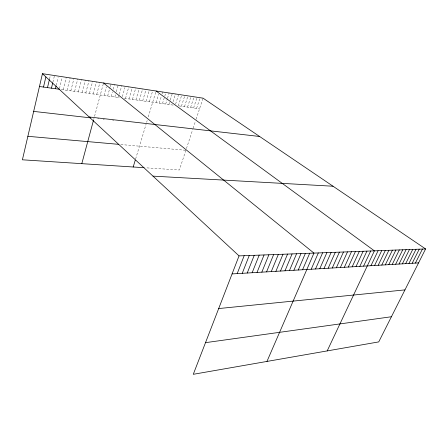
<?xml version="1.0" encoding="UTF-8"?>
<svg xmlns="http://www.w3.org/2000/svg" width="448" height="448" viewBox="0 0 448 448"><rect width="100%" height="100%" fill="white"/><g stroke="black" fill="none" stroke-linecap="round" stroke-linejoin="round"><path stroke-width="0.34" stroke-dasharray="2.24 1.68" d="M49.554 78.932L50.35 75.594M52.898 82.186L54.331 76.199M56.202 85.406L58.128 77.459M59.466 88.603L62.048 78.053M63.179 89.802L66.259 77.325M67.021 90.334L70.118 77.913M70.834 90.866L73.948 78.495M74.62 91.392L77.745 79.072M78.378 91.913L81.519 79.649M82.102 92.434L85.254 80.22M85.798 92.949L88.967 80.786M89.466 93.458L92.652 81.346M93.106 93.962L96.303 81.9M96.723 94.466L99.932 82.454M93.671 119.61L94.035 118.261M94.55 116.34L103.527 83.003M103.992 95.48L106.327 86.873M107.643 95.984L109.99 87.422M110.174 86.761L110.891 84.123M111.272 96.494L112.538 91.896M113.266 89.275L114.531 84.678M114.873 96.992L115.601 94.377M116.323 91.762L118.143 85.232M118.44 97.49L119.174 94.886M119.353 94.237L121.727 85.775M122.354 96.684L124.914 87.612M125.502 98.47L128.806 86.856M128.99 98.958L132.311 87.388M132.457 99.439L135.783 87.914M135.89 99.915L139.233 88.441M139.306 100.391L142.649 88.962M142.688 100.862L146.048 89.482M146.048 101.332L149.419 89.992M149.386 101.791L152.762 90.502M135.615 158.962L146.093 124.174M146.636 122.366L147.179 120.562M148.277 116.928L156.083 91.011M155.982 102.71L158.575 94.147M159.242 103.163L161.246 96.606M162.047 93.979L162.646 92.008M162.478 103.617L165.894 92.506M165.693 104.065L167.306 98.857M167.507 98.202L169.114 92.994M168.885 104.507L170.094 100.615M170.296 99.966L172.318 93.481M173.062 101.718L175.493 93.968M175.605 104.098L178.438 95.088M178.321 105.818L181.77 94.926M181.423 106.249L184.878 95.396M184.498 106.68L187.964 95.866M187.555 107.106L191.027 96.331M190.59 107.526L194.068 96.796M193.598 107.946L197.086 97.255M196.594 108.36L200.082 97.714M185.87 150.282L179.368 169.994L145.986 167.826M186.452 148.518L192.735 129.478M193.11 128.335L195.373 121.486M196.129 119.19L203.062 98.168M120.826 144.53L185.282 150.231M97.692 118.675L98.902 118.81M103.124 119.291L104.322 119.426M112.633 120.372L113.809 120.506M61.242 89.533L119.622 97.653M124.331 98.308L173.309 105.123M178.942 105.907L199.562 108.774"/><path stroke-width="0.67" d="M425.6 248.942L239.042 255.881L193.278 374.304L378.734 341.908L425.6 248.942L203.062 98.168L42.442 73.696L22.4 159.802L144.088 167.703M43.495 87.063L45.858 76.994M47.494 87.618L49.398 79.598M51.458 88.172L52.735 82.846M55.395 88.715L56.039 86.066M81.805 163.654L93.486 120.282M133.196 166.992L135.268 160.115M237.188 273.616L244.171 255.685M242.239 273.319L249.239 255.5M247.223 273.022L254.24 255.315M252.151 272.731L259.179 255.13M257.018 272.446L264.057 254.946M261.822 272.16L268.873 254.766M266.571 271.88L273.633 254.593M271.264 271.6L278.331 254.419M275.895 271.326L282.974 254.246M280.476 271.057L287.56 254.072M285.001 270.788L292.09 253.904M289.47 270.525L296.57 253.742M293.888 270.262L300.994 253.574M298.256 270.004L305.362 253.411M302.574 269.752L309.686 253.254M266.958 361.435L313.953 253.092L103.527 83.003M311.203 269.237L318.326 252.93M315.521 268.985L322.644 252.767M319.782 268.733L326.906 252.61M323.994 268.481L331.122 252.454M328.16 268.234L335.289 252.302M332.276 267.994L339.405 252.146M336.347 267.753L343.476 251.994M340.368 267.518L347.497 251.843M344.35 267.282L351.473 251.698M348.281 267.047L355.41 251.552M352.167 266.818L359.296 251.406M356.014 266.588L363.138 251.266M359.817 266.364L366.94 251.121M363.574 266.14L370.698 250.981M327.191 350.913L374.41 250.846L156.083 91.011M370.978 265.703L378.09 250.706M374.612 265.49L381.724 250.572M378.213 265.278L385.319 250.438M381.774 265.065L388.875 250.309M385.297 264.858L392.392 250.174M388.786 264.65L395.875 250.046M392.235 264.449L399.319 249.917M395.646 264.247L402.724 249.794M399.022 264.046L406.095 249.665M402.366 263.85L409.433 249.542M405.675 263.654L412.731 249.418M408.946 263.458L416.002 249.301M412.188 263.267L419.233 249.178M415.391 263.077L422.43 249.06M205.509 342.658L391.423 316.742M218.686 308.56L404.958 289.89M232.07 273.918L418.566 262.892M152.981 176.131L333.038 186.228M27.866 136.31L118.782 144.351M89.146 116.978L259.61 136.478M33.667 111.395L90.474 117.852M39.463 86.498L59.304 89.258M42.442 73.696L239.042 255.881"/></g></svg>
